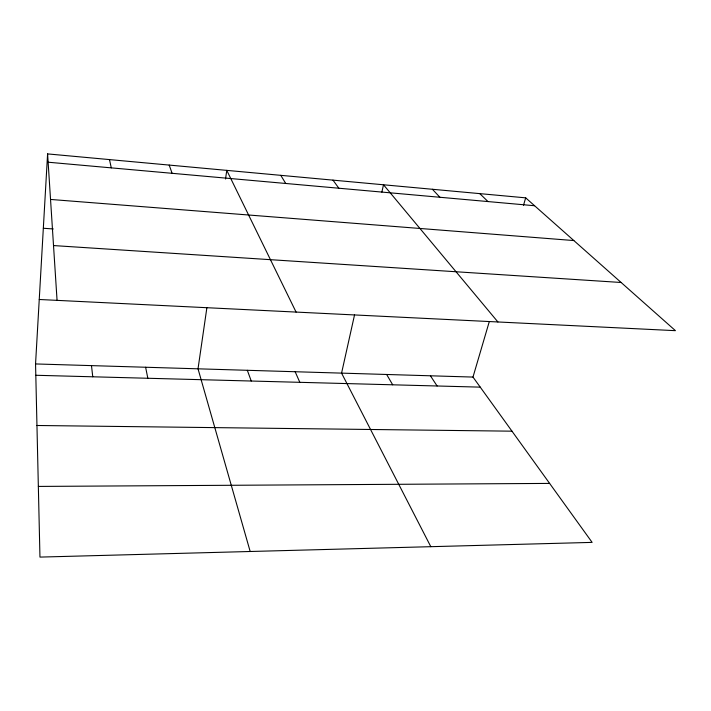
<?xml version="1.0" encoding="UTF-8"?>
<svg xmlns="http://www.w3.org/2000/svg" width="711" height="711" viewBox="0 0 711 711"><rect width="100%" height="100%" fill="white"/><g stroke="black" fill="none" stroke-linecap="round" stroke-linejoin="round"><path stroke-width="1.07" d="M489.31 321.532L472.984 377.07L592.13 542.386L39.958 557.095L35.55 363.943L47.593 153.905L525.687 197.845L675.45 330.668L39.247 299.491M206.883 307.703L198.022 368.822L250.183 551.496M225.529 179.003L226.773 170.373L296.087 312.102M354.531 314.929L341.573 373.124L430.813 546.688M381.86 192.139L383.505 184.771L497.922 321.985M523.492 205.292L525.687 197.845M38.35 486.422L549.621 483.409M36.954 425.489L511.973 431.177M35.808 375.275L480.236 387.14M35.55 363.943L472.984 377.07M53.521 245.562L621.121 282.489M43.335 228.258L53.298 228.96M50.543 199.444L573.848 240.558M48.135 162.215L534.583 205.737M479.774 193.623L488.004 201.569M432.412 189.268L439.905 197.267M332.979 180.132L338.854 188.228M430.431 375.799L437.105 385.993M280.774 175.333L285.742 183.474M386.651 374.484L392.694 384.802M295.154 371.737L299.82 382.322M247.33 370.298L251.241 381.025M169.182 165.076L172.115 173.306M109.494 159.593L111.28 167.867M145.613 367.249L147.835 378.27M91.488 365.623L92.759 376.794M47.593 153.905L57.067 300.406"/></g></svg>
